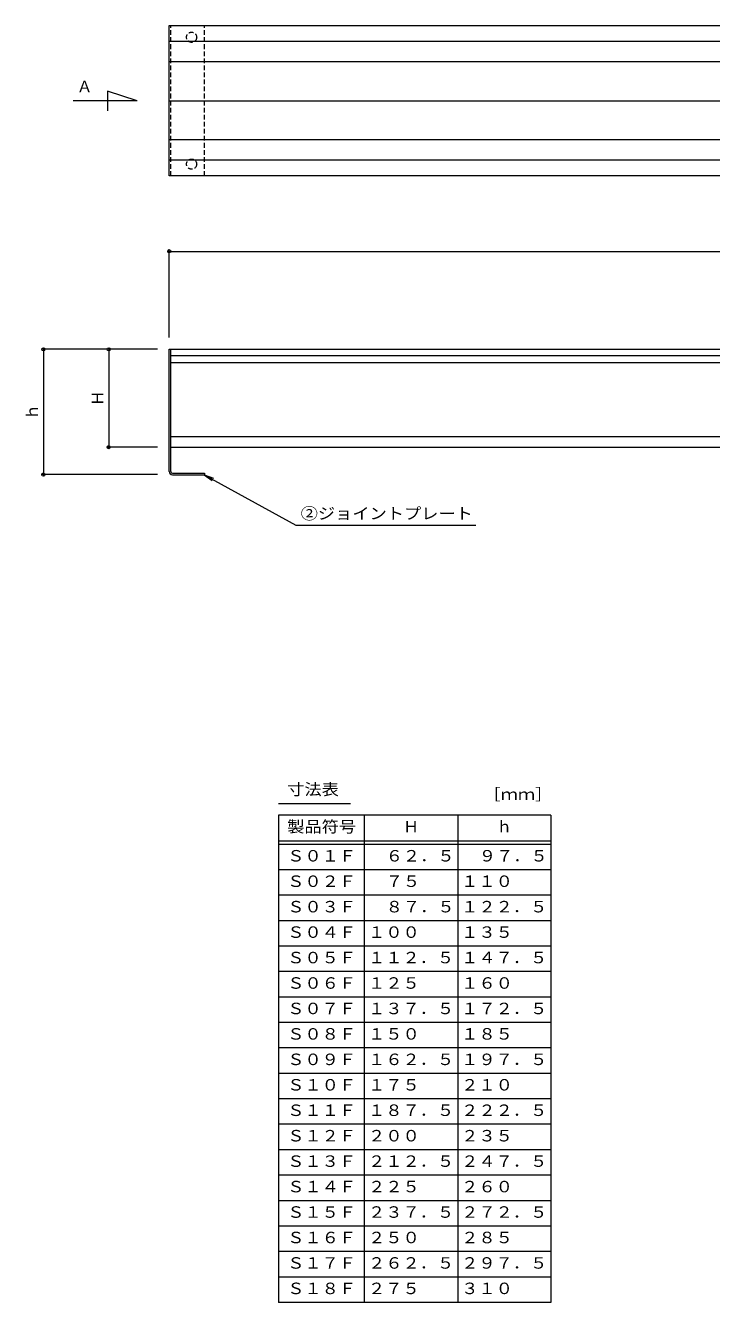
# Model space of a CAD drawing. Units: millimetres, scale not verified. Extents: x -1230 to 1121, y -959 to 956.
# Drawn here: x -1230 to -354, y -677 to 954 of the extents above; entities that cross this region are included whole.
import ezdxf
from ezdxf.enums import TextEntityAlignment as Align

# ---------------------------------------------------------------- set-up
doc = ezdxf.new("R2010")
doc.units = ezdxf.units.MM
doc.header["$LTSCALE"] = 5
doc.header["$PDMODE"] = 32
doc.header["$PDSIZE"] = 4
doc.linetypes.add('DASHED1', pattern=[1.8, 1.2, -0.6])
for name, color, linetype, lineweight in [('0-0_通り芯', 4, 'Continuous', 9), ('0-1_躯体', 7, 'DASHED1', 9), ('0-F_092', 7, 'Continuous', 9), ('2-0__2-c_Shi', 7, 'Continuous', 9)]:
    doc.layers.add(name, color=color, linetype=linetype, lineweight=lineweight)
doc.layers.add('2-F_2-Fﾚｲﾔ', color=2, linetype='Continuous')
doc.styles.add('ＭＳ ゴシック', font='')
doc.styles.get('ＭＳ ゴシック').set_extended_font_data('MS Gothic')

msp = doc.modelspace()

# ---------------------------------------------------------------- linework, layer by layer
at = {"layer": '0-0_通り芯'}
for p, q in [((-1046.278, 934.061), (451.722, 934.061)), ((-1046.278, 908.061), (451.722, 908.061)), ((-1046.278, 858.061), (451.722, 858.061)), ((451.722, 808.061), (-1046.278, 808.061)), ((451.722, 782.061), (-1046.278, 782.061)), ((-1046.278, 540.608), (451.722, 540.608)), ((-1046.278, 384.397), (-1046.278, 540.608)), ((-1044.278, 384.397), (-1044.278, 540.608)), ((-1044.278, 532.608), (449.722, 532.608)), ((-1044.278, 523.608), (-297.278, 523.608)), ((-1044.278, 429.408), (-297.278, 429.408)), ((-1044.278, 415.608), (-297.278, 415.608)), ((-1042.278, 382.397), (-1001.278, 382.397)), ((-1042.278, 380.397), (-1001.278, 380.397)), ((-1001.278, 382.397), (-1001.278, 380.397)), ((-1001.278, 380.608), (-1001.278, 380.397))]:
    msp.add_line(p, q, dxfattribs=at)
msp.add_lwpolyline([(-1046.278, 762.061), (-1046.278, 954.061), (451.722, 954.061), (451.722, 762.061)], close=True, dxfattribs=at)
for radius in [4, 2]:
    msp.add_arc((-1042.278, 384.397), radius, 180, 270, dxfattribs=at)
at = {"layer": '0-1_躯体'}
for p, q in [((-1044.278, 762.061), (-1044.278, 954.061)), ((-1001.278, 762.061), (-1001.278, 954.061))]:
    msp.add_line(p, q, dxfattribs=at)
for centre in [(-1017.778, 939.061), (-1017.778, 777.061)]:
    msp.add_circle(centre, 6.5, dxfattribs=at)
at = {"layer": '0-F_092'}
for p, q in [((-1087.121, 858.061), (-1168.989, 858.061)), ((-1046.278, 555.608), (-1046.278, 668.667)), ((-1046.278, 665.667), (451.722, 665.667)), ((-1122.071, 540.608), (-1208.552, 540.608)), ((-1207.052, 540.608), (-1207.052, 380.608)), ((-1061.278, 540.608), (-1125.149, 540.608)), ((-1123.649, 540.608), (-1123.649, 415.608)), ((-1061.278, 415.608), (-1125.149, 415.608)), ((-1061.278, 380.608), (-1208.552, 380.608)), ((-1001.619, 380.397), (-884.724, 315.923)), ((-1001.619, 380.397), (-989.979, 375.84)), ((-1001.619, 380.397), (-991.555, 372.983)), ((-884.724, 315.923), (-654.779, 315.923))]:
    msp.add_line(p, q, dxfattribs=at)
msp.add_lwpolyline([(-1087.121, 858.061), (-1125.254, 870.197), (-1125.254, 845.058)], dxfattribs=at)
for p in [(-1046.278, 665.667), (-1207.052, 540.608), (-1123.649, 540.608), (-1123.649, 415.608), (-1207.052, 380.608)]:
    msp.add_point(p, dxfattribs=at)
at = {"layer": '2-0__2-c_Shi'}
for p, q in [((-906.979, -39.548), (-814.777, -39.548)), ((-796.814, -676.714), (-796.814, -54.491)), ((-677.857, -54.491), (-677.857, -676.714)), ((-558.902, -54.491), (-558.902, -676.714)), ((-906.979, -86.991), (-558.902, -86.991)), ((-558.902, -91.714), (-906.979, -91.714)), ((-558.902, -124.214), (-906.979, -124.214)), ((-558.902, -156.714), (-906.979, -156.714)), ((-558.902, -189.214), (-906.979, -189.214)), ((-558.902, -221.714), (-906.979, -221.714)), ((-558.902, -254.214), (-906.979, -254.214)), ((-558.902, -286.714), (-906.979, -286.714)), ((-558.902, -319.214), (-906.979, -319.214)), ((-558.902, -351.714), (-906.979, -351.714)), ((-558.902, -384.214), (-906.979, -384.214)), ((-558.902, -416.714), (-906.979, -416.714)), ((-558.902, -449.214), (-906.979, -449.214)), ((-558.902, -481.714), (-906.979, -481.714)), ((-558.902, -514.214), (-906.979, -514.214)), ((-558.902, -546.714), (-906.979, -546.714)), ((-558.902, -579.214), (-906.979, -579.214)), ((-558.902, -611.714), (-906.979, -611.714)), ((-558.902, -644.214), (-906.979, -644.214)), ((-558.902, -676.714), (-906.979, -676.714))]:
    msp.add_line(p, q, dxfattribs=at)
msp.add_lwpolyline([(-558.902, -54.491), (-906.979, -54.491), (-906.979, -676.714)], dxfattribs=at)

# ---------------------------------------------------------------- texts
at = {"layer": '0-F_092', "color": 2, "style": 'ＭＳ ゴシック'}
msp.add_text('Ａ', height=14.66, dxfattribs=at).set_placement((-1164.415, 864.435), align=Align.BOTTOM_LEFT)
for s, p in [('Ｈ', (-1126.149, 468.108)), ('ｈ', (-1209.552, 450.608))]:
    msp.add_text(s, height=14.66, rotation=90, dxfattribs=at).set_placement(p, align=Align.BOTTOM_LEFT)
at = {"layer": '0-F_092', "color": 2, "style": 'ＭＳ ゴシック', "width": 1.1}
msp.add_text('②ジョイントプレート', height=14.66, dxfattribs=at).set_placement((-878.468, 319.145), align=Align.BOTTOM_LEFT)
at = {"layer": '2-F_2-Fﾚｲﾔ', "style": 'ＭＳ ゴシック', "width": 1.1}
for s, p in [('寸法表', (-895.646, -33.173)), ('［ｍｍ］', (-644.96, -39.548)), ('製品符号', (-895.646, -80.741)), ('Ｓ０１Ｆ', (-895.646, -117.964)), ('６２．５', (-769.836, -117.964)), ('９７．５', (-650.878, -117.964)), ('Ｓ０２Ｆ', (-895.646, -150.464)), ('７５', (-769.836, -150.464)), ('１１０', (-673.379, -150.464)), ('Ｓ０３Ｆ', (-895.646, -182.964)), ('８７．５', (-769.836, -182.964)), ('１２２．５', (-673.379, -182.964)), ('Ｓ０４Ｆ', (-895.646, -215.464)), ('１００', (-792.336, -215.464)), ('１３５', (-673.379, -215.464)), ('Ｓ０５Ｆ', (-895.646, -247.964)), ('１１２．５', (-792.336, -247.964)), ('１４７．５', (-673.379, -247.964)), ('Ｓ０６Ｆ', (-895.646, -280.464)), ('１２５', (-792.336, -280.464)), ('１６０', (-673.379, -280.464)), ('Ｓ０７Ｆ', (-895.646, -312.964)), ('１３７．５', (-792.336, -312.964)), ('１７２．５', (-673.379, -312.964)), ('Ｓ０８Ｆ', (-895.646, -345.464)), ('１５０', (-792.336, -345.464)), ('１８５', (-673.379, -345.464)), ('Ｓ０９Ｆ', (-895.646, -377.964)), ('１６２．５', (-792.336, -377.964)), ('１９７．５', (-673.379, -377.964)), ('Ｓ１０Ｆ', (-895.646, -410.464)), ('１７５', (-792.336, -410.464)), ('２１０', (-673.379, -410.464)), ('Ｓ１１Ｆ', (-895.646, -442.964)), ('１８７．５', (-792.336, -442.964)), ('２２２．５', (-673.379, -442.964)), ('Ｓ１２Ｆ', (-895.646, -475.464)), ('２００', (-792.336, -475.464)), ('２３５', (-673.379, -475.464)), ('Ｓ１３Ｆ', (-895.646, -507.964)), ('２１２．５', (-792.336, -507.964)), ('２４７．５', (-673.379, -507.964)), ('Ｓ１４Ｆ', (-895.646, -540.464)), ('２２５', (-792.336, -540.464)), ('２６０', (-673.379, -540.464)), ('Ｓ１５Ｆ', (-895.646, -572.964)), ('２３７．５', (-792.336, -572.964)), ('２７２．５', (-673.379, -572.964)), ('Ｓ１６Ｆ', (-895.646, -605.464)), ('２５０', (-792.336, -605.464)), ('２８５', (-673.379, -605.464)), ('Ｓ１７Ｆ', (-895.646, -637.964)), ('２６２．５', (-792.336, -637.964)), ('２９７．５', (-673.379, -637.964)), ('Ｓ１８Ｆ', (-895.646, -670.464)), ('２７５', (-792.336, -670.464)), ('３１０', (-673.379, -670.464))]:
    msp.add_text(s, height=14.66, dxfattribs=at).set_placement(p, align=Align.BOTTOM_LEFT)
at = {"layer": '2-F_2-Fﾚｲﾔ', "style": 'ＭＳ ゴシック'}
for s, p in [('Ｈ', (-747.335, -80.741)), ('ｈ', (-628.379, -80.741))]:
    msp.add_text(s, height=14.66, dxfattribs=at).set_placement(p, align=Align.BOTTOM_LEFT)

doc.saveas('drawing.dxf')
